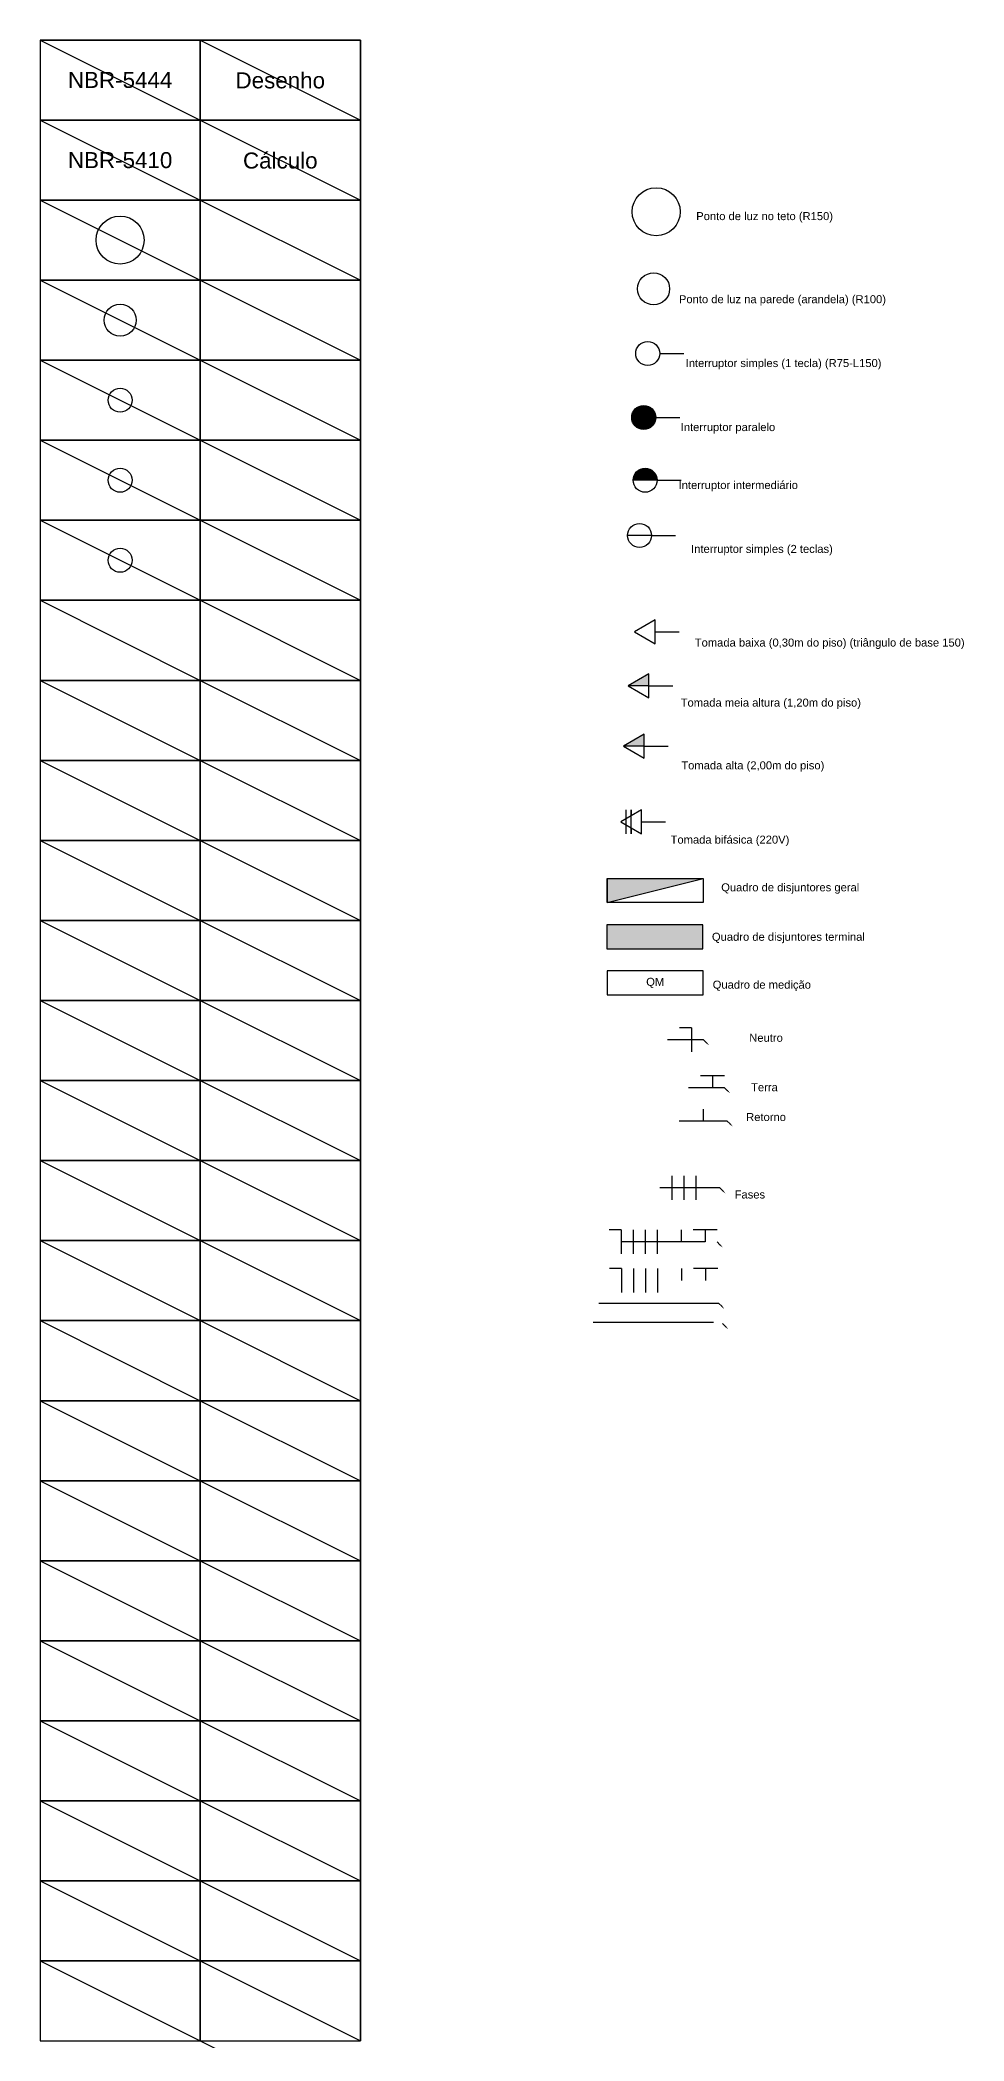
# Model space of a CAD drawing. Header units: millimetres. Extents: x 0 to 5769, y 0 to 25000.
# Drawn here: x 0 to 5769, y 12500 to 25000 of the extents above; entities that cross this region are included whole.
import ezdxf
from ezdxf.enums import TextEntityAlignment as Align

# ---------------------------------------------------------------- set-up
doc = ezdxf.new("R2010")
doc.units = ezdxf.units.MM
doc.layers.add('Capricho', color=5, linetype='Continuous')
doc.styles.add('Paludo', font='ARIAL.TTF', dxfattribs={"height": 50})

msp = doc.modelspace()

# ---------------------------------------------------------------- hatches: boundary and pattern name
h = msp.add_hatch(color=256)
h.dxf.hatch_style = 1
h.paths.add_polyline_path([(3844, 22642, 1), (3694, 22642, 1)])
h = msp.add_hatch(color=256)
h.dxf.hatch_style = 1
h.paths.add_polyline_path([(3703, 22250), (3853, 22250, 1)])
h = msp.add_hatch(color=256)
h.dxf.hatch_style = 1
h.paths.add_polyline_path([(3801, 20966), (3801, 21041), (3672, 20966)])
h.paths.add_polyline_path([(3772, 20588), (3643, 20588), (3772, 20513)])
h.paths.add_polyline_path([(3643, 20588), (3772, 20513), (3772, 20663)])
h = msp.add_hatch(color=256)
h.dxf.hatch_style = 1
h.paths.add_polyline_path([(3541, 19762), (3541, 19612), (4141, 19762)])
h.paths.add_polyline_path([(4139, 19322), (4139, 19472), (3539, 19472), (3539, 19322)])

# ---------------------------------------------------------------- linework, layer by layer
for p, q in [((3869, 23042), (4019, 23042)), ((3844, 22642), (3994, 22642)), ((3853, 22250), (3703, 22250)), ((3853, 22250), (4003, 22250)), ((3818, 21905), (3668, 21905)), ((3818, 21905), (3968, 21905)), ((3840, 21302), (3990, 21302)), ((3801, 20966), (3672, 20966)), ((3801, 20966), (3951, 20966)), ((3772, 20588), (3643, 20588)), ((3772, 20588), (3922, 20588)), ((3658, 20192), (3658, 20135)), ((3658, 20192), (3658, 20042)), ((3691, 20154), (3691, 20192)), ((3691, 20192), (3691, 20154)), ((3691, 20042), (3691, 20192)), ((3658, 20098), (3658, 20042)), ((3691, 20079), (3691, 20042)), ((3756, 20117), (3906, 20117)), ((3541, 19762), (4141, 19762)), ((3541, 19612), (3541, 19762)), ((3541, 19762), (3541, 19612)), ((3541, 19612), (4141, 19762)), ((4141, 19762), (4141, 19612)), ((4141, 19612), (3541, 19612)), ((3539, 19472), (3539, 19322)), ((4139, 19472), (3539, 19472)), ((4139, 19322), (4139, 19472)), ((3539, 19322), (4139, 19322)), ((3541, 19185), (3541, 19035)), ((4141, 19185), (3541, 19185)), ((4141, 19035), (4141, 19185)), ((3541, 19035), (4141, 19035)), ((4143, 18755), (3918, 18755)), ((4068, 18830), (3993, 18830)), ((4068, 18830), (4068, 18680)), ((4160, 18737), (4143, 18755)), ((4274, 18530), (4124, 18530)), ((4199, 18530), (4199, 18455)), ((4274, 18455), (4049, 18455)), ((4291, 18438), (4274, 18455)), ((4140, 18322), (4140, 18247)), ((4290, 18247), (3990, 18247)), ((4308, 18229), (4290, 18247)), ((3944, 17905), (3944, 17755)), ((4019, 17905), (4019, 17755)), ((4094, 17905), (4094, 17755)), ((4244, 17830), (3869, 17830)), ((4262, 17812), (4244, 17830)), ((3628, 17567), (3553, 17567)), ((3628, 17567), (3628, 17417)), ((3703, 17567), (3703, 17417)), ((3778, 17567), (3778, 17417)), ((3853, 17567), (3853, 17417)), ((4003, 17567), (4003, 17492)), ((4228, 17567), (4078, 17567)), ((4153, 17567), (4153, 17492)), ((4153, 17492), (3628, 17492)), ((4245, 17474), (4228, 17492)), ((3631, 17325), (3556, 17325)), ((3631, 17325), (3631, 17175)), ((3706, 17325), (3706, 17175)), ((3781, 17325), (3781, 17175)), ((3856, 17325), (3856, 17175)), ((4006, 17325), (4006, 17250)), ((4231, 17325), (4081, 17325)), ((4156, 17325), (4156, 17250)), ((4238, 17108), (3488, 17108)), ((4256, 17090), (4238, 17108)), ((4204, 16989), (3454, 16989)), ((4279, 16964), (4262, 16982))]:
    msp.add_line(p, q)
for points in [[(3840, 21227), (3840, 21377), (3711, 21302)], [(3801, 20891), (3801, 21041), (3672, 20966)], [(3772, 20513), (3772, 20663), (3643, 20588)], [(3756, 20042), (3756, 20192), (3626, 20117)]]:
    msp.add_lwpolyline(points, close=True)
for centre, radius in [((3847, 23927), 150), ((500, 23750), 150), ((3831, 23446), 100), ((500, 23250), 100), ((3794, 23042), 75), ((500, 22750), 75), ((3769, 22642), 75), ((500, 22250), 75), ((3778, 22250), 75), ((3743, 21905), 75), ((500, 21750), 75)]:
    msp.add_circle(centre, radius)
for points in [[(4163, 18740), (4157, 18734), (4178, 18720)], [(4294, 18441), (4288, 18435), (4309, 18420)], [(4311, 18232), (4305, 18226), (4326, 18212)], [(4265, 17815), (4259, 17809), (4280, 17794)], [(4248, 17477), (4242, 17471), (4263, 17457)], [(4259, 17093), (4253, 17087), (4273, 17073)], [(4282, 16967), (4276, 16961), (4297, 16947)]]:
    msp.add_solid(points)
at = {"layer": 'Capricho'}
for p, q in [((1000, 25000), (0, 25000)), ((0, 25000), (0, 24500)), ((0, 25000), (1000, 25000)), ((0, 25000), (1000, 24500)), ((1000, 24500), (1000, 25000)), ((1000, 25000), (1000, 24500)), ((2000, 25000), (1000, 25000)), ((1000, 25000), (1000, 24500)), ((1000, 25000), (2000, 25000)), ((1000, 25000), (2000, 24500)), ((2000, 24500), (2000, 25000)), ((2000, 25000), (2000, 24500)), ((1000, 24500), (0, 24500)), ((0, 24500), (0, 24000)), ((0, 24500), (1000, 24500)), ((0, 24500), (1000, 24000)), ((1000, 24000), (1000, 24500)), ((1000, 24500), (1000, 24000)), ((2000, 24500), (1000, 24500)), ((1000, 24500), (1000, 24000)), ((1000, 24500), (2000, 24500)), ((1000, 24500), (2000, 24000)), ((2000, 24000), (2000, 24500)), ((2000, 24500), (2000, 24000)), ((1000, 24000), (0, 24000)), ((0, 24000), (0, 23500)), ((0, 24000), (1000, 24000)), ((0, 24000), (1000, 23500)), ((0, 24000), (1000, 24000)), ((1000, 23500), (1000, 24000)), ((1000, 24000), (1000, 23500)), ((2000, 24000), (1000, 24000)), ((1000, 24000), (1000, 23500)), ((1000, 24000), (2000, 24000)), ((1000, 24000), (2000, 23500)), ((1000, 24000), (2000, 24000)), ((2000, 23500), (2000, 24000)), ((2000, 24000), (2000, 23500)), ((1000, 23500), (0, 23500)), ((0, 23500), (0, 23000)), ((0, 23500), (1000, 23500)), ((0, 23500), (1000, 23000)), ((0, 23500), (1000, 23500)), ((1000, 23000), (1000, 23500)), ((1000, 23500), (1000, 23000)), ((2000, 23500), (1000, 23500)), ((1000, 23500), (1000, 23000)), ((1000, 23500), (2000, 23500)), ((1000, 23500), (2000, 23000)), ((1000, 23500), (2000, 23500)), ((2000, 23000), (2000, 23500)), ((2000, 23500), (2000, 23000)), ((1000, 23000), (0, 23000)), ((0, 23000), (0, 22500)), ((0, 23000), (1000, 23000)), ((0, 23000), (1000, 22500)), ((0, 23000), (1000, 23000)), ((1000, 22500), (1000, 23000)), ((1000, 23000), (1000, 22500)), ((2000, 23000), (1000, 23000)), ((1000, 23000), (1000, 22500)), ((1000, 23000), (2000, 23000)), ((1000, 23000), (2000, 22500)), ((1000, 23000), (2000, 23000)), ((2000, 22500), (2000, 23000)), ((2000, 23000), (2000, 22500)), ((1000, 22500), (0, 22500)), ((0, 22500), (0, 22000)), ((0, 22500), (1000, 22500)), ((0, 22500), (1000, 22000)), ((0, 22500), (1000, 22500)), ((1000, 22000), (1000, 22500)), ((1000, 22500), (1000, 22000)), ((2000, 22500), (1000, 22500)), ((1000, 22500), (1000, 22000)), ((1000, 22500), (2000, 22500)), ((1000, 22500), (2000, 22000)), ((1000, 22500), (2000, 22500)), ((2000, 22000), (2000, 22500)), ((2000, 22500), (2000, 22000)), ((1000, 22000), (0, 22000)), ((0, 22000), (0, 21500)), ((0, 22000), (1000, 22000)), ((0, 22000), (1000, 21500)), ((1000, 21500), (1000, 22000)), ((1000, 22000), (1000, 21500)), ((2000, 22000), (1000, 22000)), ((1000, 22000), (1000, 21500)), ((1000, 22000), (2000, 22000)), ((1000, 22000), (2000, 21500)), ((2000, 21500), (2000, 22000)), ((2000, 22000), (2000, 21500)), ((1000, 21500), (0, 21500)), ((0, 21500), (0, 21000)), ((0, 21500), (1000, 21500)), ((0, 21500), (1000, 21000)), ((0, 21500), (1000, 21500)), ((1000, 21000), (1000, 21500)), ((1000, 21500), (1000, 21000)), ((2000, 21500), (1000, 21500)), ((1000, 21500), (1000, 21000)), ((1000, 21500), (2000, 21500)), ((1000, 21500), (2000, 21000)), ((1000, 21500), (2000, 21500)), ((2000, 21000), (2000, 21500)), ((2000, 21500), (2000, 21000)), ((1000, 21000), (0, 21000)), ((0, 21000), (0, 20500)), ((0, 21000), (1000, 21000)), ((0, 21000), (1000, 20500)), ((0, 21000), (1000, 21000)), ((1000, 20500), (1000, 21000)), ((1000, 21000), (1000, 20500)), ((2000, 21000), (1000, 21000)), ((1000, 21000), (1000, 20500)), ((1000, 21000), (2000, 21000)), ((1000, 21000), (2000, 20500)), ((1000, 21000), (2000, 21000)), ((2000, 20500), (2000, 21000)), ((2000, 21000), (2000, 20500)), ((1000, 20500), (0, 20500)), ((0, 20500), (0, 20000)), ((0, 20500), (1000, 20500)), ((0, 20500), (1000, 20000)), ((0, 20500), (1000, 20500)), ((1000, 20000), (1000, 20500)), ((1000, 20500), (1000, 20000)), ((2000, 20500), (1000, 20500)), ((1000, 20500), (1000, 20000)), ((1000, 20500), (2000, 20500)), ((1000, 20500), (2000, 20000)), ((1000, 20500), (2000, 20500)), ((2000, 20000), (2000, 20500)), ((2000, 20500), (2000, 20000)), ((1000, 20000), (0, 20000)), ((0, 20000), (0, 19500)), ((0, 20000), (1000, 20000)), ((0, 20000), (1000, 19500)), ((0, 20000), (1000, 20000)), ((1000, 19500), (1000, 20000)), ((1000, 20000), (1000, 19500)), ((2000, 20000), (1000, 20000)), ((1000, 20000), (1000, 19500)), ((1000, 20000), (2000, 20000)), ((1000, 20000), (2000, 19500)), ((1000, 20000), (2000, 20000)), ((2000, 19500), (2000, 20000)), ((2000, 20000), (2000, 19500)), ((1000, 19500), (0, 19500)), ((0, 19500), (0, 19000)), ((0, 19500), (1000, 19500)), ((0, 19500), (1000, 19000)), ((1000, 19000), (1000, 19500)), ((1000, 19500), (1000, 19000)), ((2000, 19500), (1000, 19500)), ((1000, 19500), (1000, 19000)), ((1000, 19500), (2000, 19500)), ((1000, 19500), (2000, 19000)), ((2000, 19000), (2000, 19500)), ((2000, 19500), (2000, 19000)), ((1000, 19000), (0, 19000)), ((0, 19000), (0, 18500)), ((0, 19000), (1000, 19000)), ((0, 19000), (1000, 18500)), ((0, 19000), (1000, 19000)), ((1000, 18500), (1000, 19000)), ((1000, 19000), (1000, 18500)), ((2000, 19000), (1000, 19000)), ((1000, 19000), (1000, 18500)), ((1000, 19000), (2000, 19000)), ((1000, 19000), (2000, 18500)), ((1000, 19000), (2000, 19000)), ((2000, 18500), (2000, 19000)), ((2000, 19000), (2000, 18500)), ((1000, 18500), (0, 18500)), ((0, 18500), (0, 18000)), ((0, 18500), (1000, 18500)), ((0, 18500), (1000, 18000)), ((0, 18500), (1000, 18500)), ((1000, 18000), (1000, 18500)), ((1000, 18500), (1000, 18000)), ((2000, 18500), (1000, 18500)), ((1000, 18500), (1000, 18000)), ((1000, 18500), (2000, 18500)), ((1000, 18500), (2000, 18000)), ((1000, 18500), (2000, 18500)), ((2000, 18000), (2000, 18500)), ((2000, 18500), (2000, 18000)), ((1000, 18000), (0, 18000)), ((0, 18000), (0, 17500)), ((0, 18000), (1000, 18000)), ((0, 18000), (1000, 17500)), ((0, 18000), (1000, 18000)), ((1000, 17500), (1000, 18000)), ((1000, 18000), (1000, 17500)), ((2000, 18000), (1000, 18000)), ((1000, 18000), (1000, 17500)), ((1000, 18000), (2000, 18000)), ((1000, 18000), (2000, 17500)), ((1000, 18000), (2000, 18000)), ((2000, 17500), (2000, 18000)), ((2000, 18000), (2000, 17500)), ((1000, 17500), (0, 17500)), ((0, 17500), (0, 17000)), ((0, 17500), (1000, 17500)), ((0, 17500), (1000, 17000)), ((0, 17500), (1000, 17500)), ((1000, 17000), (1000, 17500)), ((1000, 17500), (1000, 17000)), ((2000, 17500), (1000, 17500)), ((1000, 17500), (1000, 17000)), ((1000, 17500), (2000, 17500)), ((1000, 17500), (2000, 17000)), ((1000, 17500), (2000, 17500)), ((2000, 17000), (2000, 17500)), ((2000, 17500), (2000, 17000)), ((1000, 17000), (0, 17000)), ((0, 17000), (0, 16500)), ((0, 17000), (1000, 17000)), ((0, 17000), (1000, 16500)), ((1000, 16500), (1000, 17000)), ((1000, 17000), (1000, 16500)), ((2000, 17000), (1000, 17000)), ((1000, 17000), (1000, 16500)), ((1000, 17000), (2000, 17000)), ((1000, 17000), (2000, 16500)), ((2000, 16500), (2000, 17000)), ((2000, 17000), (2000, 16500)), ((1000, 16500), (0, 16500)), ((0, 16500), (0, 16000)), ((0, 16500), (1000, 16500)), ((0, 16500), (1000, 16000)), ((0, 16500), (1000, 16500)), ((1000, 16000), (1000, 16500)), ((1000, 16500), (1000, 16000)), ((2000, 16500), (1000, 16500)), ((1000, 16500), (1000, 16000)), ((1000, 16500), (2000, 16500)), ((1000, 16500), (2000, 16000)), ((1000, 16500), (2000, 16500)), ((2000, 16000), (2000, 16500)), ((2000, 16500), (2000, 16000)), ((1000, 16000), (0, 16000)), ((0, 16000), (0, 15500)), ((0, 16000), (1000, 16000)), ((0, 16000), (1000, 15500)), ((0, 16000), (1000, 16000)), ((1000, 15500), (1000, 16000)), ((1000, 16000), (1000, 15500)), ((2000, 16000), (1000, 16000)), ((1000, 16000), (1000, 15500)), ((1000, 16000), (2000, 16000)), ((1000, 16000), (2000, 15500)), ((1000, 16000), (2000, 16000)), ((2000, 15500), (2000, 16000)), ((2000, 16000), (2000, 15500)), ((1000, 15500), (0, 15500)), ((0, 15500), (0, 15000)), ((0, 15500), (1000, 15500)), ((0, 15500), (1000, 15000)), ((0, 15500), (1000, 15500)), ((1000, 15000), (1000, 15500)), ((1000, 15500), (1000, 15000)), ((2000, 15500), (1000, 15500)), ((1000, 15500), (1000, 15000)), ((1000, 15500), (2000, 15500)), ((1000, 15500), (2000, 15000)), ((1000, 15500), (2000, 15500)), ((2000, 15000), (2000, 15500)), ((2000, 15500), (2000, 15000)), ((1000, 15000), (0, 15000)), ((0, 15000), (0, 14500)), ((0, 15000), (1000, 15000)), ((0, 15000), (1000, 14500)), ((0, 15000), (1000, 15000)), ((1000, 14500), (1000, 15000)), ((1000, 15000), (1000, 14500)), ((2000, 15000), (1000, 15000)), ((1000, 15000), (1000, 14500)), ((1000, 15000), (2000, 15000)), ((1000, 15000), (2000, 14500)), ((1000, 15000), (2000, 15000)), ((2000, 14500), (2000, 15000)), ((2000, 15000), (2000, 14500)), ((1000, 14500), (0, 14500)), ((0, 14500), (0, 14000)), ((0, 14500), (1000, 14500)), ((0, 14500), (1000, 14000)), ((1000, 14000), (1000, 14500)), ((1000, 14500), (1000, 14000)), ((2000, 14500), (1000, 14500)), ((1000, 14500), (1000, 14000)), ((1000, 14500), (2000, 14500)), ((1000, 14500), (2000, 14000)), ((2000, 14000), (2000, 14500)), ((2000, 14500), (2000, 14000)), ((1000, 14000), (2000, 14000)), ((1000, 14000), (0, 14000)), ((0, 14000), (0, 13500)), ((0, 14000), (1000, 14000)), ((0, 14000), (1000, 13500)), ((0, 14000), (1000, 14000)), ((1000, 13500), (1000, 14000)), ((1000, 14000), (1000, 13500)), ((2000, 14000), (1000, 14000)), ((1000, 14000), (1000, 13500)), ((1000, 14000), (2000, 14000)), ((1000, 14000), (2000, 13500)), ((2000, 13500), (2000, 14000)), ((2000, 14000), (2000, 13500)), ((1000, 13500), (2000, 13500)), ((1000, 13500), (0, 13500)), ((0, 13500), (0, 13000)), ((0, 13500), (1000, 13500)), ((0, 13500), (1000, 13000)), ((0, 13500), (1000, 13500)), ((1000, 13000), (1000, 13500)), ((1000, 13500), (1000, 13000)), ((2000, 13500), (1000, 13500)), ((1000, 13500), (1000, 13000)), ((1000, 13500), (2000, 13500)), ((1000, 13500), (2000, 13000)), ((2000, 13000), (2000, 13500)), ((2000, 13500), (2000, 13000)), ((1000, 13000), (2000, 13000)), ((1000, 13000), (0, 13000)), ((0, 13000), (0, 12500)), ((0, 13000), (1000, 13000)), ((0, 13000), (1000, 12500)), ((0, 13000), (1000, 13000)), ((1000, 12500), (1000, 13000)), ((1000, 13000), (1000, 12500)), ((2000, 13000), (1000, 13000)), ((1000, 13000), (1000, 12500)), ((1000, 13000), (2000, 13000)), ((1000, 13000), (2000, 12500)), ((2000, 12500), (2000, 13000)), ((2000, 13000), (2000, 12500)), ((1000, 12500), (2000, 12500)), ((0, 12500), (1000, 12500)), ((1000, 12500), (2000, 12500)), ((1000, 12500), (2000, 12000))]:
    msp.add_line(p, q, dxfattribs=at)

# ---------------------------------------------------------------- texts
at = {"style": 'Paludo'}
for s, height, p in [('NBR-5444', 100, (500, 24750)), ('Desenho', 100, (1500, 24750)), ('NBR-5410', 100, (500, 24250)), ('Cálculo', 100, (1500, 24250)), ('QM', 50, (3841, 19110))]:
    msp.add_text(s, height=height, dxfattribs=at).set_placement(p, align=Align.MIDDLE)
for s, p in [('Ponto de luz no teto (R150)', (4097, 23925)), ('Ponto de luz na parede (arandela) (R100)', (3989, 23406)), ('Interruptor simples (1 tecla) (R75-L150)', (4031, 23007)), ('Interruptor paralelo', (4000, 22607)), ('Interruptor intermediário', (3987, 22245)), ('Interruptor simples (2 teclas)', (4065, 21846)), ('Tomada baixa (0,30m do piso) (triângulo de base 150)', (4088, 21261)), ('Tomada meia altura (1,20m do piso)', (4000, 20886)), ('Tomada alta (2,00m do piso)', (4004, 20494)), ('Tomada bifásica (220V)', (3937, 20030)), ('Quadro de disjuntores geral', (4253, 19732)), ('Quadro de disjuntores terminal', (4195, 19423)), ('Quadro de medição', (4200, 19124))]:
    msp.add_text(s, height=50, dxfattribs=at).set_placement(p, align=Align.TOP_LEFT)
for s, p in [('Neutro', (4533, 18767)), ('Terra', (4523, 18458)), ('Retorno', (4533, 18272)), ('Fases', (4432, 17788))]:
    msp.add_text(s, height=50, dxfattribs=at).set_placement(p, align=Align.MIDDLE_CENTER)

doc.saveas('drawing.dxf')
